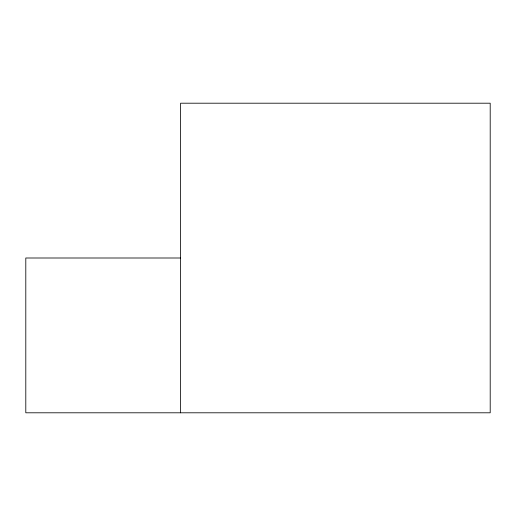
<?xml version="1.0" encoding="UTF-8"?>
<svg xmlns="http://www.w3.org/2000/svg" width="516" height="516" viewBox="0 0 516 516"><rect width="100%" height="100%" fill="white"/><g stroke="black" fill="none" stroke-linecap="round" stroke-linejoin="round"><path stroke-width="0.77" d="M180.6 258L25.8 258L25.8 412.8L490.2 412.8L490.2 103.2L180.6 103.2L180.6 412.8"/></g></svg>
